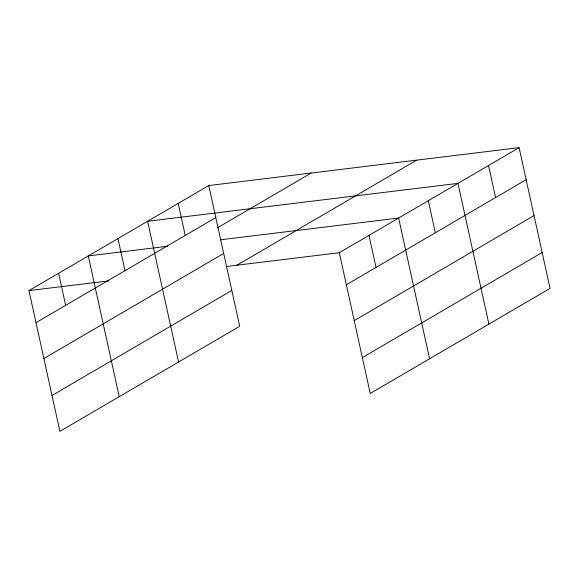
<?xml version="1.0" encoding="UTF-8"?>
<svg xmlns="http://www.w3.org/2000/svg" width="579" height="579" viewBox="0 0 579 579"><rect width="100%" height="100%" fill="white"/><g stroke="black" fill="none" stroke-linecap="round" stroke-linejoin="round"><path stroke-width="0.87" d="M208.758 185.541L239.706 326.281L59.898 431.355L28.95 290.607L208.758 185.541L519.102 147.645L550.05 288.393L370.242 393.459L339.294 252.719L519.102 147.645M35.999 322.662L215.808 217.595M217.248 227.923L311.176 173.034M43.881 358.531L223.697 253.457M236.883 265.225L416.692 160.151M52.009 395.486L231.817 290.412M346.343 284.774L526.152 179.7M354.232 320.643L534.041 215.569M362.353 357.598L542.161 252.524M167.744 246.234L88.29 255.932L119.231 396.68M220.208 239.829L398.634 218.044L429.575 358.792M28.95 290.607L108.411 280.909M226.15 266.535L339.294 252.719M488.538 165.507L495.588 197.562M488.915 324.117L457.967 183.369L147.623 221.265L178.571 362.005M428.301 200.71L435.35 232.765M368.968 235.385L376.01 267.433M178.194 203.403L185.237 235.458M117.957 238.599L125.006 270.654M58.617 273.274L65.666 305.328"/></g></svg>
